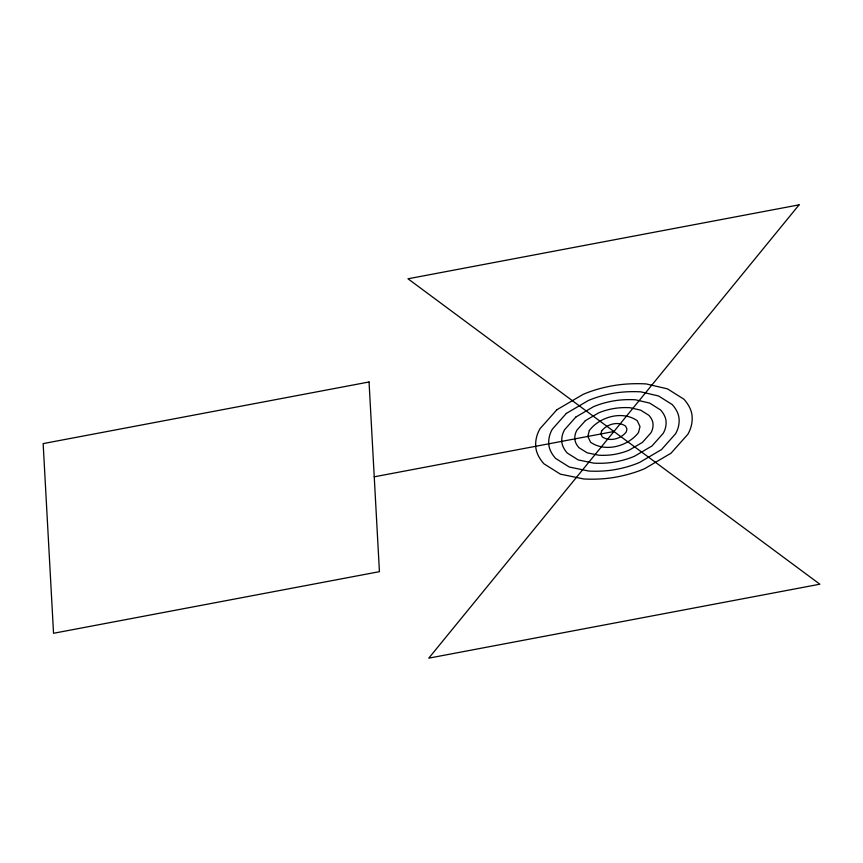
<?xml version="1.0" encoding="UTF-8"?>
<svg xmlns="http://www.w3.org/2000/svg" width="863" height="863" viewBox="0 0 863 863"><rect width="100%" height="100%" fill="white"/><g stroke="black" fill="none" stroke-linecap="round" stroke-linejoin="round"><path stroke-width="1.29" d="M374.24 476.818L613.927 431.5M589.3 430.561L587.854 436.43L590.594 442.266C605.384 452.568 628.135 446.344 638.555 432.439L640.001 426.57L637.261 420.734C622.514 410.281 599.72 416.732 589.3 430.561M601.608 431.025L600.885 433.96L602.255 436.883C609.656 442.029 621.026 438.922 626.236 431.975L626.959 429.04L625.599 426.117C618.221 420.896 606.818 424.111 601.608 431.025M799.084 204.844L428.771 658.156L819.85 584.208L408.005 278.792L799.084 204.844M556.862 409.763L540.033 428.674A129.547 62.805 8.5 0 0 535.707 446.29A82.719 40.097 8.5 0 0 543.917 463.787L560.378 474.143L583.787 478.976A82.719 40.097 8.5 0 0 616.419 477.023A129.547 62.805 8.5 0 0 644.812 468.577L670.993 453.237L687.811 434.326A129.547 62.805 8.5 0 0 692.137 416.71A82.719 40.097 8.5 0 0 683.938 399.213L667.466 388.857L646.074 383.906A87.832 42.578 8.5 0 0 611.436 385.977A129.547 62.805 8.5 0 0 583.032 394.423L556.862 409.763M566.365 413.388L552.352 429.148A107.961 52.341 8.5 0 0 548.749 443.819A68.932 33.42 8.5 0 0 555.589 458.404L569.31 467.034L588.814 471.058A68.932 33.42 8.5 0 0 615.999 469.44A107.961 52.341 8.5 0 0 639.666 462.395L661.479 449.612L675.502 433.852A107.961 52.341 8.5 0 0 679.105 419.181A68.932 33.42 8.5 0 0 672.266 404.596L658.545 395.966L640.724 391.834A73.193 35.48 8.5 0 0 611.845 393.56A107.961 52.341 8.5 0 0 588.188 400.605L566.365 413.388M575.88 417.012L564.672 429.612A86.365 41.866 8.5 0 0 561.781 441.36A55.146 26.731 8.5 0 0 567.25 453.021L578.232 459.936L593.841 463.151A55.146 26.731 8.5 0 0 615.589 461.845A86.365 41.866 8.5 0 0 634.521 456.214L651.975 445.988L663.183 433.388A86.365 41.866 8.5 0 0 666.074 421.64A55.146 26.731 8.5 0 0 660.594 409.979L649.623 403.064L635.362 399.774A58.555 28.393 8.5 0 0 612.266 401.155A86.365 41.866 8.5 0 0 593.334 406.786L575.88 417.012M585.394 420.637L576.98 430.087A64.779 31.402 8.5 0 0 574.823 438.889A41.359 20.054 8.5 0 0 578.922 447.649L587.153 452.827L598.857 455.233A41.359 20.054 8.5 0 0 615.168 454.262A64.779 31.402 8.5 0 0 629.375 450.033L642.46 442.363L650.875 432.913A64.779 31.402 8.5 0 0 653.032 424.111A41.359 20.054 8.5 0 0 648.933 415.351L640.702 410.173L630.001 407.703A43.916 21.295 8.5 0 0 612.676 408.738A64.779 31.402 8.5 0 0 598.48 412.967L585.394 420.637M369.051 381.975L43.15 443.604L53.538 633.28L379.429 571.662L369.051 381.975"/></g></svg>
